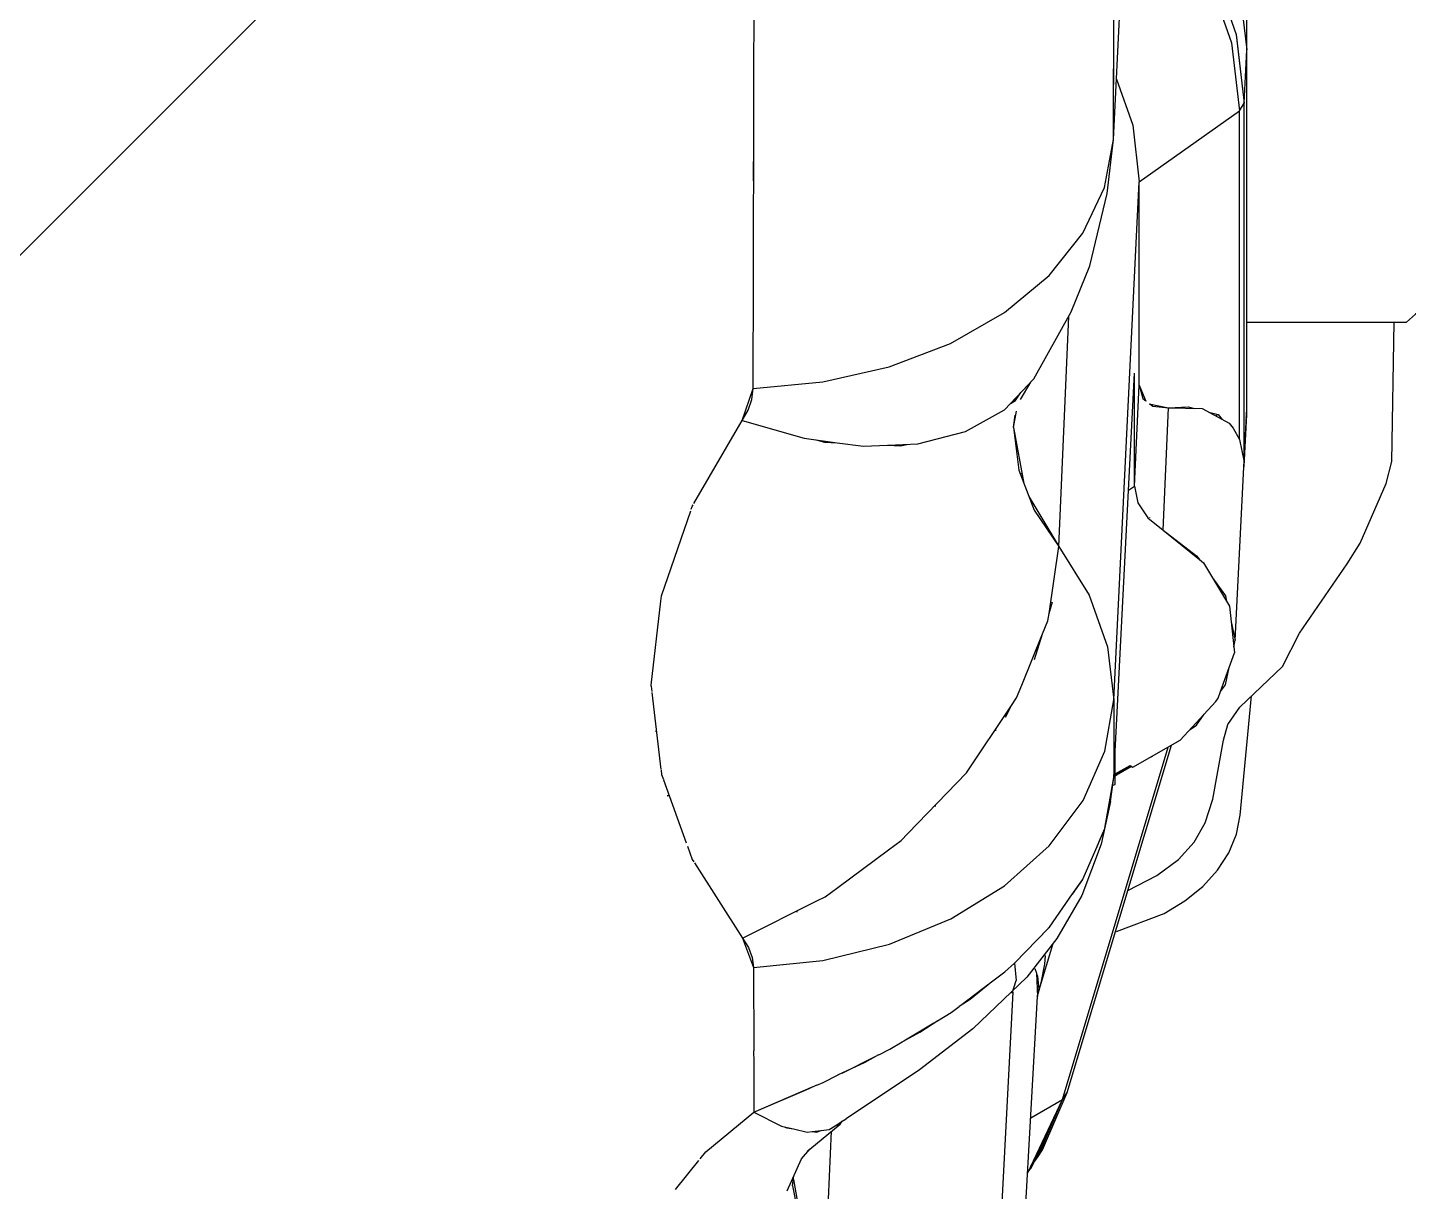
# Model space of a CAD drawing. Header units: millimetres. Extents: x 1084702 to 1166801, y 36632 to 124519.
# Drawn here: x 1102535.2 to 1102619.7, y 45052.3 to 45123.5 of the extents above; entities that cross this region are included whole.
import ezdxf

# ---------------------------------------------------------------- set-up
doc = ezdxf.new("R2010")
doc.units = ezdxf.units.MM
doc.header["$LTSCALE"] = 250
doc.layers.get('0').update_dxf_attribs({"color": 255})
doc.layers.add('%posline', color=240, linetype='Continuous')
doc.layers.add('%symbol', color=1, linetype='Continuous')
doc.styles.add('ROMANS', font='ROMANS.shx', dxfattribs={"height": 100})
doc.dimstyles.new('dott', dxfattribs={"dimscale": 100, "dimtxt": 150, "dimasz": 0.01, "dimexe": 0.5, "dimexo": 1, "dimgap": 1, "dimtad": 1, "dimdsep": 46, "dimtxsty": 'ROMANS', "dimcen": 1.5, "dimclrd": 1, "dimclre": 1, "dimclrt": 2, "dimazin": 2, "dimtfac": 1, "dimtmove": 2, "dimatfit": 3, "dimldrblk": 'DOT', "dimfxl": 1, "dimtvp": 100, "dimtolj": 1, "dimarcsym": 0})

# ---------------------------------------------------------------- blocks, each defined once
blk = doc.blocks.new('_Dot')
at = {"color": 0, "linetype": 'ByBlock', "lineweight": -2}
blk.add_line((-0.5, 0), (-1, 0), dxfattribs=at)
at = {"color": 0, "linetype": 'ByBlock', "const_width": 0.5}
blk.add_lwpolyline([(-0.25, 0, 1), (0.25, 0, 1)], format="xyb", close=True, dxfattribs=at)
blk = doc.blocks.new('GENERATOR-BORDE')
for p, q in [((-2245.498, 498.025), (-2244.432, 479.131)), ((-2257.36, 494.593), (-2257.058, 487.373)), ((-2257.36, 494.593), (-2257.058, 487.373)), ((-2246.79, 495.258), (-2245.938, 478.873)), ((-2246.79, 495.258), (-2245.938, 478.873)), ((-2259.429, 490.722), (-2259.154, 492.165)), ((-2259.376, 490.325), (-2259.016, 492.423)), ((-2266.6, 490.939), (-2265.167, 489.159)), ((-2259.758, 491.022), (-2258.88, 489.071)), ((-2259.429, 490.722), (-2259.348, 490.11)), ((-2245.04, 489.921), (-2242.919, 485.437)), ((-2245.004, 489.844), (-2244.825, 489.638)), ((-2244.872, 489.564), (-2244.41, 488.913)), ((-2244.849, 489.517), (-2244.605, 489.172)), ((-2244.825, 489.638), (-2244.627, 489.219)), ((-2265.093, 489.068), (-2264.737, 488.625)), ((-2264.737, 488.625), (-2261.804, 486.202)), ((-2258.88, 489.071), (-2258.385, 488.464)), ((-2258.526, 488.58), (-2258.385, 488.464)), ((-2244.605, 489.172), (-2244.393, 488.873)), ((-2244.605, 489.172), (-2243.709, 487.279)), ((-2244.41, 488.913), (-2244.139, 488.514)), ((-2244.41, 488.913), (-2242.919, 485.437)), ((-2244.139, 488.514), (-2242.633, 485.005)), ((-2258.385, 488.464), (-2256.526, 486.935)), ((-2261.804, 486.202), (-2260.114, 487.06)), ((-2260.114, 487.06), (-2259.939, 487.1)), ((-2259.939, 487.1), (-2259.788, 487.173)), ((-2259.938, 487.1), (-2259.385, 487.229)), ((-2259.788, 487.173), (-2259.384, 487.229)), ((-2259.709, 487.184), (-2259.708, 487.154)), ((-2259.384, 487.229), (-2258.548, 487.423)), ((-2258.548, 487.423), (-2258.238, 487.388)), ((-2258.238, 487.388), (-2257.977, 487.424)), ((-2258.237, 487.388), (-2257.686, 487.326)), ((-2257.977, 487.424), (-2257.686, 487.326)), ((-2257.686, 487.326), (-2257.198, 487.271)), ((-2257.198, 487.271), (-2256.818, 487.033)), ((-2256.818, 487.033), (-2256.526, 486.935)), ((-2256.818, 487.033), (-2256.387, 486.764)), ((-2256.526, 486.935), (-2256.387, 486.764)), ((-2261.813, 483.124), (-2261.804, 486.202)), ((-2261.804, 486.202), (-2258.163, 484.644)), ((-2261.804, 486.202), (-2258.422, 484.766)), ((-2256.387, 486.764), (-2256.145, 486.613)), ((-2244.85, 486.543), (-2242.919, 485.437)), ((-2244.85, 486.543), (-2242.919, 485.437)), ((-2259.487, 485.219), (-2259.467, 485.202)), ((-2242.919, 485.437), (-2236.435, 463.867)), ((-2242.919, 485.437), (-2242.633, 485.005)), ((-2242.919, 485.437), (-2236.435, 463.867)), ((-2242.919, 485.437), (-2242.633, 485.005)), ((-2259.169, 485.083), (-2259.168, 485.074)), ((-2258.422, 484.766), (-2257.941, 484.539)), ((-2257.949, 484.552), (-2257.554, 484.383)), ((-2257.554, 484.383), (-2256.64, 483.929)), ((-2242.633, 485.005), (-2236.247, 463.76)), ((-2242.633, 485.005), (-2236.247, 463.76)), ((-2256.653, 483.93), (-2254.983, 483.14)), ((-2256.407, 483.813), (-2254.33, 482.782)), ((-2261.815, 482.447), (-2261.813, 483.124)), ((-2254.983, 483.14), (-2254.143, 482.679)), ((-2254.157, 482.696), (-2253.483, 482.361)), ((-2261.828, 477.361), (-2261.813, 482.458)), ((-2253.483, 482.361), (-2252.726, 481.907)), ((-2252.732, 481.905), (-2251.646, 481.309)), ((-2252.616, 481.841), (-2250.783, 480.742)), ((-2252.209, 481.618), (-2252.134, 481.552)), ((-2252.048, 481.53), (-2251.952, 481.443)), ((-2251.646, 481.309), (-2250.549, 480.588)), ((-2250.566, 480.612), (-2249.734, 480.113)), ((-2249.734, 480.113), (-2249.232, 479.733)), ((-2249.24, 479.729), (-2248.561, 479.283)), ((-2249.139, 479.663), (-2247.424, 478.363)), ((-2248.703, 479.333), (-2248.661, 479.349)), ((-2248.703, 479.333), (-2248.661, 479.349)), ((-2248.561, 479.283), (-2247.242, 478.216)), ((-2245.991, 478.931), (-2245.757, 478.143)), ((-2245.991, 478.931), (-2245.757, 478.143)), ((-2244.502, 477.695), (-2244.432, 479.131)), ((-2244.45, 477.876), (-2244.355, 478.703)), ((-2244.435, 479.061), (-2244.401, 478.947)), ((-2244.434, 479.076), (-2244.412, 479.007)), ((-2244.432, 479.131), (-2244.355, 478.703)), ((-2244.432, 479.131), (-2244.419, 479.044)), ((-2244.432, 479.131), (-2244.419, 479.044)), ((-2244.419, 479.044), (-2244.397, 478.959)), ((-2244.419, 479.044), (-2244.315, 478.491)), ((-2244.419, 479.044), (-2244.397, 478.959)), ((-2244.397, 478.959), (-2244.219, 478.295)), ((-2244.349, 478.673), (-2244.349, 478.672)), ((-2244.334, 478.725), (-2243.499, 475.948)), ((-2244.334, 478.725), (-2243.499, 475.948)), ((-2247.261, 478.24), (-2246.437, 477.615)), ((-2246.437, 477.615), (-2245.847, 477.088)), ((-2245.848, 477.088), (-2245.757, 478.143)), ((-2245.847, 477.088), (-2245.757, 478.143)), ((-2244.61, 477.422), (-2244.502, 477.695)), ((-2244.5, 477.743), (-2244.45, 477.876)), ((-2244.219, 478.295), (-2244.001, 477.141)), ((-2262.497, 475.556), (-2261.828, 477.361)), ((-2262.13, 476.126), (-2261.905, 476.733)), ((-2261.905, 476.733), (-2261.828, 477.361)), ((-2261.828, 477.361), (-2257.574, 476.934)), ((-2261.828, 477.361), (-2257.574, 476.934)), ((-2257.574, 476.934), (-2253.5, 475.931)), ((-2257.574, 476.934), (-2253.5, 475.931)), ((-2245.847, 477.088), (-2243.769, 474.942)), ((-2245.847, 477.088), (-2243.791, 474.972)), ((-2244.001, 477.141), (-2243.958, 476.624)), ((-2262.497, 475.556), (-2262.13, 476.126)), ((-2253.5, 475.931), (-2249.749, 474.387)), ((-2253.5, 475.931), (-2249.749, 474.387)), ((-2265.441, 470.946), (-2262.497, 475.556)), ((-2262.497, 475.556), (-2257.956, 473.281)), ((-2263.228, 474.422), (-2263.222, 474.421)), ((-2249.749, 474.387), (-2246.451, 472.356)), ((-2249.749, 474.387), (-2246.451, 472.356)), ((-2243.791, 474.972), (-2243.759, 474.927)), ((-2243.761, 474.933), (-2243.708, 474.878)), ((-2243.708, 474.878), (-2242.476, 473.115)), ((-2259.157, 473.975), (-2259.153, 473.881)), ((-2257.956, 473.281), (-2257.447, 473.026)), ((-2257.447, 473.026), (-2256.667, 472.45)), ((-2256.667, 472.45), (-2253.559, 470.156)), ((-2242.538, 473.199), (-2241.683, 471.99)), ((-2242.299, 472.861), (-2241.671, 471.962)), ((-2246.451, 472.356), (-2243.72, 469.909)), ((-2246.451, 472.356), (-2243.72, 469.909)), ((-2241.683, 471.99), (-2241.667, 471.951)), ((-2241.668, 471.958), (-2241.642, 471.919)), ((-2241.642, 471.919), (-2240.73, 469.808)), ((-2265.572, 470.741), (-2265.472, 470.898)), ((-2265.866, 469.93), (-2265.572, 470.741)), ((-2253.559, 470.156), (-2252.779, 469.58)), ((-2243.72, 469.909), (-2241.654, 467.131)), ((-2243.72, 469.909), (-2241.654, 467.131)), ((-2267.335, 465.879), (-2265.936, 469.737)), ((-2252.779, 469.58), (-2252.377, 469.163)), ((-2252.377, 469.163), (-2248.788, 465.437)), ((-2240.769, 469.895), (-2240.322, 468.871)), ((-2240.661, 469.648), (-2240.319, 468.856)), ((-2240.322, 468.871), (-2240.318, 468.851)), ((-2240.319, 468.855), (-2240.311, 468.836)), ((-2240.311, 468.836), (-2239.762, 465.736)), ((-2250.687, 467.495), (-2250.686, 467.407)), ((-2232.031, 468.039), (-2231.351, 460.742)), ((-2267.105, 466.829), (-2267, 466.802)), ((-2267.101, 466.847), (-2266.992, 466.824)), ((-2241.654, 467.131), (-2240.323, 464.119)), ((-2241.654, 467.131), (-2240.323, 464.119)), ((-2239.97, 467.194), (-2239.762, 465.736)), ((-2267.452, 465.555), (-2267.343, 465.856)), ((-2239.829, 466.208), (-2239.684, 466.149)), ((-2239.774, 460.978), (-2239.762, 465.736)), ((-2239.774, 460.978), (-2239.762, 465.736)), ((-2239.762, 465.736), (-2238.509, 440.995)), ((-2239.762, 465.736), (-2238.509, 440.995)), ((-2239.684, 466.149), (-2239.684, 464.199)), ((-2268.04, 460.519), (-2267.488, 465.241)), ((-2267.484, 465.283), (-2267.452, 465.555)), ((-2248.788, 465.437), (-2246.039, 461.323)), ((-2239.684, 465.633), (-2239.608, 465.559)), ((-2239.684, 465.633), (-2239.608, 465.558)), ((-2239.684, 465.571), (-2238.773, 464.989)), ((-2239.684, 465.496), (-2238.773, 464.989)), ((-2239.608, 465.559), (-2238.686, 465.045)), ((-2239.608, 465.558), (-2238.686, 465.045)), ((-2238.773, 464.989), (-2238.598, 465.102)), ((-2238.598, 465.102), (-2235.713, 463.455)), ((-2240.323, 464.119), (-2239.774, 460.978)), ((-2240.323, 464.119), (-2239.774, 460.978)), ((-2237.562, 464.51), (-2237.475, 464.47)), ((-2237.475, 464.47), (-2237.406, 464.422)), ((-2235.713, 463.455), (-2233.526, 461.081)), ((-2267.818, 462.892), (-2267.763, 462.892)), ((-2267.818, 462.892), (-2267.763, 462.892)), ((-2246.99, 462.877), (-2246.983, 462.736)), ((-2235.103, 462.793), (-2234.715, 462.519)), ((-2234.715, 462.519), (-2234.23, 461.845)), ((-2246.396, 462.031), (-2246.039, 461.323)), ((-2246.039, 461.323), (-2245.731, 460.862)), ((-2245.731, 460.862), (-2245.409, 460.074)), ((-2240.154, 457.732), (-2239.774, 460.978)), ((-2240.154, 457.732), (-2239.774, 460.978)), ((-2239.774, 460.978), (-2238.208, 429.276)), ((-2239.774, 460.978), (-2238.208, 429.276)), ((-2233.526, 461.081), (-2233.387, 460.882)), ((-2233.387, 460.882), (-2233.236, 460.465)), ((-2268.086, 460.132), (-2268.046, 460.472)), ((-2268.086, 460.132), (-2268.081, 460.091)), ((-2268.081, 460.089), (-2267.495, 454.949)), ((-2245.409, 460.074), (-2244.125, 456.936)), ((-2233.236, 460.465), (-2232.707, 459.006)), ((-2233.236, 460.465), (-2232.943, 460.06)), ((-2232.943, 460.06), (-2232.707, 459.005)), ((-2232.707, 459.006), (-2232.381, 458.104)), ((-2244.616, 458.504), (-2244.125, 456.936)), ((-2232.421, 457.728), (-2232.381, 458.104)), ((-2241.281, 454.576), (-2240.154, 457.731)), ((-2241.281, 454.576), (-2240.154, 457.731)), ((-2232.584, 456.213), (-2232.421, 457.728)), ((-2232.584, 456.213), (-2232.333, 457.334)), ((-2232.421, 457.728), (-2232.333, 457.334)), ((-2232.333, 457.334), (-2231.803, 446.749)), ((-2244.125, 456.936), (-2243.802, 456.148)), ((-2243.802, 456.148), (-2243.734, 455.689)), ((-2243.734, 455.689), (-2243.126, 451.594)), ((-2243.734, 455.689), (-2243.513, 454.982)), ((-2232.688, 455.244), (-2232.584, 456.213)), ((-2267.495, 454.948), (-2267.457, 454.616)), ((-2233.729, 453.515), (-2232.868, 454.945)), ((-2232.943, 454.608), (-2232.868, 454.945)), ((-2232.868, 454.945), (-2232.688, 455.244)), ((-2267.457, 454.616), (-2265.669, 449.405)), ((-2243.126, 451.594), (-2241.282, 454.575)), ((-2243.126, 451.594), (-2241.282, 454.575)), ((-2233.729, 453.515), (-2232.943, 454.608)), ((-2234.277, 452.605), (-2233.729, 453.515)), ((-2236.743, 450.604), (-2234.532, 452.398)), ((-2236.743, 450.604), (-2234.701, 452.163)), ((-2234.701, 452.163), (-2234.532, 452.398)), ((-2234.532, 452.398), (-2234.277, 452.605)), ((-2244.97, 448.542), (-2243.126, 451.594)), ((-2244.654, 449.369), (-2243.126, 451.594)), ((-2243.126, 451.594), (-2242.522, 437.529)), ((-2243.126, 451.594), (-2242.522, 437.529)), ((-2237.696, 449.841), (-2236.743, 450.604)), ((-2237.696, 449.84), (-2236.743, 450.604)), ((-2236.743, 450.604), (-2236.415, 443.102)), ((-2236.743, 450.604), (-2236.415, 443.102)), ((-2236.003, 451.168), (-2235.972, 451.23)), ((-2265.808, 449.72), (-2265.777, 449.72)), ((-2238.302, 448.917), (-2237.696, 449.841)), ((-2238.302, 448.916), (-2237.696, 449.84)), ((-2265.638, 449.317), (-2265.582, 449.152)), ((-2265.582, 449.152), (-2265.518, 449.044)), ((-2265.477, 448.972), (-2262.508, 443.89)), ((-2245.588, 446.921), (-2244.654, 449.369)), ((-2238.509, 447.908), (-2238.302, 448.917)), ((-2238.509, 447.908), (-2238.302, 448.916)), ((-2238.28, 448.95), (-2238.279, 448.95)), ((-2238.075, 449.263), (-2238.074, 449.264)), ((-2244.96, 448.566), (-2244.956, 448.564)), ((-2244.96, 448.566), (-2244.956, 448.564)), ((-2238.872, 448.156), (-2238.509, 447.908)), ((-2238.872, 448.156), (-2238.509, 447.908)), ((-2245.904, 444.311), (-2245.274, 447.744)), ((-2245.506, 447.137), (-2245.388, 447.123)), ((-2245.399, 447.418), (-2245.335, 447.41)), ((-2245.398, 447.42), (-2245.335, 447.413)), ((-2245.396, 447.424), (-2245.334, 447.417)), ((-2238.51, 447.908), (-2238.51, 440.995)), ((-2238.51, 447.908), (-2238.51, 440.995)), ((-2238.509, 447.908), (-2238.208, 441.716)), ((-2238.509, 447.908), (-2238.208, 441.716)), ((-2245.904, 444.314), (-2245.588, 446.921)), ((-2232.087, 445.053), (-2231.795, 446.437)), ((-2232.087, 445.053), (-2231.795, 446.436)), ((-2231.803, 446.749), (-2231.795, 446.437)), ((-2231.803, 446.749), (-2231.795, 446.437)), ((-2231.803, 446.749), (-2231.638, 443.424)), ((-2231.802, 446.732), (-2231.795, 446.682)), ((-2231.795, 446.682), (-2231.634, 443.533)), ((-2231.795, 446.682), (-2231.634, 443.424)), ((-2231.795, 446.437), (-2231.795, 446.436)), ((-2231.795, 446.436), (-2231.795, 424.472)), ((-2231.795, 446.436), (-2231.634, 443.155)), ((-2231.795, 446.436), (-2231.795, 424.472)), ((-2231.795, 446.436), (-2231.634, 443.155)), ((-2256.704, 445.245), (-2255.092, 445.46)), ((-2255.092, 445.46), (-2253.614, 445.399)), ((-2253.61, 445.399), (-2252.833, 445.438)), ((-2253.61, 445.399), (-2251.764, 445.323)), ((-2253.599, 445.4), (-2253.598, 445.399)), ((-2252.833, 445.438), (-2252.432, 445.35)), ((-2262.508, 443.89), (-2258.716, 444.977)), ((-2258.716, 444.977), (-2256.705, 445.245)), ((-2257.988, 445.074), (-2257.483, 445.207)), ((-2257.483, 445.207), (-2256.705, 445.245)), ((-2251.764, 445.323), (-2248.852, 444.57)), ((-2248.852, 444.57), (-2246.459, 443.228)), ((-2245.789, 445.263), (-2245.731, 445.255)), ((-2232.467, 444.364), (-2232.087, 445.053)), ((-2232.087, 445.053), (-2232.087, 424.947)), ((-2232.087, 445.053), (-2232.087, 424.947)), ((-2262.508, 443.89), (-2261.842, 441.921)), ((-2262.508, 443.89), (-2262.142, 443.26)), ((-2245.904, 444.314), (-2245.903, 444.305)), ((-2245.904, 444.311), (-2245.733, 443.321)), ((-2245.902, 444.296), (-2245.818, 443.563)), ((-2234.364, 443.159), (-2232.715, 444.044)), ((-2233.379, 443.527), (-2233.13, 443.821)), ((-2232.715, 444.044), (-2232.467, 444.364)), ((-2231.661, 443.709), (-2231.642, 443.581)), ((-2231.661, 443.709), (-2231.642, 443.581)), ((-2262.142, 443.26), (-2261.918, 442.598)), ((-2246.459, 443.228), (-2244.67, 441.345)), ((-2237.607, 442.864), (-2236.415, 443.102)), ((-2237.575, 442.871), (-2237.381, 443.02)), ((-2237.381, 443.02), (-2236.415, 443.102)), ((-2236.415, 443.102), (-2234.364, 443.159)), ((-2236.415, 443.102), (-2235.209, 443.046)), ((-2235.209, 443.046), (-2234.829, 443.146)), ((-2233.963, 443.373), (-2233.379, 443.527)), ((-2233.475, 443.636), (-2233.438, 443.512)), ((-2233.475, 443.636), (-2233.438, 443.512)), ((-2231.657, 443.623), (-2231.64, 443.558)), ((-2231.638, 443.424), (-2231.634, 443.157)), ((-2231.634, 443.533), (-2231.634, 443.424)), ((-2231.634, 443.155), (-2231.634, 421.215)), ((-2231.634, 443.155), (-2231.634, 421.215)), ((-2261.918, 442.598), (-2261.842, 441.921)), ((-2261.878, 442.029), (-2261.855, 442.035)), ((-2246.1, 442.85), (-2245.792, 442.658)), ((-2245.924, 442.74), (-2245.872, 442.61)), ((-2245.921, 442.739), (-2245.865, 442.603)), ((-2245.841, 442.689), (-2245.807, 442.542)), ((-2245.82, 442.596), (-2245.818, 442.553)), ((-2245.792, 442.658), (-2245.466, 442.183)), ((-2245.486, 442.611), (-2244.858, 441.543)), ((-2238.593, 442.647), (-2238.568, 442.435)), ((-2238.568, 442.435), (-2238.509, 440.995)), ((-2238.208, 441.716), (-2237.808, 442.709)), ((-2238.208, 441.716), (-2237.996, 442.546)), ((-2237.996, 442.546), (-2237.819, 442.683)), ((-2261.842, 441.921), (-2257.588, 441.531)), ((-2261.842, 441.921), (-2257.588, 441.531)), ((-2261.842, 441.921), (-2261.831, 434.99)), ((-2257.588, 441.531), (-2253.514, 440.603)), ((-2257.588, 441.531), (-2253.514, 440.603)), ((-2238.209, 441.716), (-2238.209, 429.276)), ((-2238.209, 441.716), (-2238.209, 429.276)), ((-2253.514, 440.603), (-2249.763, 439.171)), ((-2253.514, 440.603), (-2249.763, 439.171)), ((-2249.763, 439.171), (-2246.465, 437.285)), ((-2249.763, 439.171), (-2246.465, 437.285)), ((-2231.634, 437.876), (-2221.853, 437.876)), ((-2246.465, 437.285), (-2243.735, 435.011)), ((-2246.465, 437.285), (-2243.735, 435.011)), ((-2261.831, 434.99), (-2261.823, 432.067)), ((-2243.735, 435.011), (-2241.668, 432.427)), ((-2243.735, 435.011), (-2241.668, 432.427)), ((-2261.822, 432.077), (-2261.813, 427.99)), ((-2241.668, 432.427), (-2240.337, 429.623)), ((-2241.668, 432.427), (-2240.337, 429.623)), ((-2240.337, 429.623), (-2239.788, 426.698)), ((-2240.337, 429.623), (-2239.788, 426.698)), ((-2240.167, 429.992), (-2239.788, 426.698)), ((-2240.167, 429.992), (-2239.788, 426.698)), ((-2261.816, 429.231), (-2261.809, 426.827)), ((-2238.608, 425.82), (-2238.208, 429.276)), ((-2238.608, 425.82), (-2238.208, 429.276)), ((-2238.208, 429.276), (-2232.087, 424.947)), ((-2238.208, 429.276), (-2232.087, 424.947)), ((-2261.813, 427.99), (-2261.799, 423.467)), ((-2239.788, 426.698), (-2239.771, 417.313)), ((-2239.788, 426.698), (-2238.208, 394.716)), ((-2239.788, 426.698), (-2238.208, 394.716)), ((-2239.788, 426.698), (-2239.777, 419.994)), ((-2239.605, 422.995), (-2238.608, 425.82)), ((-2239.605, 422.995), (-2238.608, 425.82)), ((-2232.569, 420.782), (-2232.087, 424.947)), ((-2232.568, 420.789), (-2232.087, 424.947)), ((-2232.279, 420.28), (-2231.795, 424.472)), ((-2232.277, 420.289), (-2231.795, 424.472)), ((-2232.087, 424.947), (-2231.795, 424.472)), ((-2232.087, 424.947), (-2231.795, 424.472)), ((-2231.795, 424.472), (-2231.634, 421.215)), ((-2231.795, 424.472), (-2231.634, 421.215)), ((-2261.801, 423.477), (-2261.786, 417.913)), ((-2232.12, 417.004), (-2231.634, 421.215)), ((-2231.676, 420.851), (-2231.634, 421.215)), ((-2231.634, 421.215), (-2231.634, 415.911)), ((-2231.634, 421.215), (-2231.634, 415.911)), ((-2233.998, 416.739), (-2232.569, 420.782)), ((-2233.997, 416.741), (-2232.57, 420.782)), ((-2233.72, 416.199), (-2232.279, 420.28)), ((-2232.569, 420.785), (-2232.568, 420.789)), ((-2232.279, 420.285), (-2232.277, 420.289)), ((-2239.777, 419.994), (-2239.732, 403.475))]:
    blk.add_line(p, q)
for points in [[(-2239.97, 467.194), (-2240.545, 469.816), (-2241.718, 472.94), (-2243.251, 475.582), (-2245.086, 477.942), (-2248.396, 481.101), (-2251.662, 483.617), (-2256.145, 486.613)], [(-2239.61, 475.155), (-2236.681, 474.048), (-2235.415, 473.283), (-2234.32, 472.396), (-2233.417, 471.406), (-2232.726, 470.335), (-2232.261, 469.205), (-2232.031, 468.039)], [(-2238.914, 472.634), (-2237.144, 471.733), (-2235.814, 470.752), (-2234.852, 469.679), (-2234.185, 468.499), (-2233.716, 467.049), (-2233.052, 463.449), (-2232.796, 462.489), (-2232.064, 461.417), (-2229.449, 458.94), (-2228.409, 456.903), (-2225.494, 452.666), (-2224.686, 451.385), (-2223.103, 447.744), (-2222.762, 446.405), (-2222.608, 437.876)], [(-2237.56, 449.812), (-2237.563, 449.809)], [(-2244.67, 441.345), (-2242.383, 437.246), (-2241.229, 434.424), (-2240.167, 429.992)], [(-2231.633, 378.229), (-2226.621, 380.084), (-2225.133, 381.047), (-2224.63, 381.668), (-2224.321, 382.351), (-2224.028, 403.386), (-2223.787, 406.891), (-2223.386, 409.997), (-2222.824, 412.703), (-2222.101, 415.009), (-2221.218, 416.917), (-2220.174, 418.424), (-2216.721, 421.397), (-2215.115, 423.357), (-2214.151, 425.411), (-2213.83, 427.56), (-2214.058, 429.644), (-2214.744, 431.502), (-2215.887, 433.134), (-2217.487, 434.54), (-2221.314, 437.386), (-2221.853, 437.876)]]:
    blk.add_lwpolyline(points)
blk = doc.blocks.new('BL_1-deck_B4_2')
at = {"xscale": -1, "rotation": 180}
blk.add_blockref('GENERATOR-BORDE', (87078.404, 13794.835), dxfattribs=at)

msp = doc.modelspace()

# ---------------------------------------------------------------- hatches: boundary and pattern name
at = {"layer": '%symbol', "true_color": 0x939598}
h = msp.add_hatch(dxfattribs=at)
h.set_pattern_fill('ANSI31', color=252, scale=100)
h.paths.add_polyline_path([(1097892.605, 52632.31), (1097892.605, 43032.31), (1109392.605, 43032.31), (1109392.605, 52632.31)])

# ---------------------------------------------------------------- block references
msp.add_blockref('BL_1-deck_B4_2', (1017763.013, 31748.48))

# ---------------------------------------------------------------- leaders
at = {"layer": '%posline', "linetype": 'ByBlock'}
msp.add_leader([(1106280.812, 47363.305), (1101490.526, 42238.05)], dimstyle='dott', override={"dimasz": 2, "dimgap": 1, "dimtad": 0, "dimclrd": 256}, dxfattribs=at)

doc.saveas('drawing.dxf')
